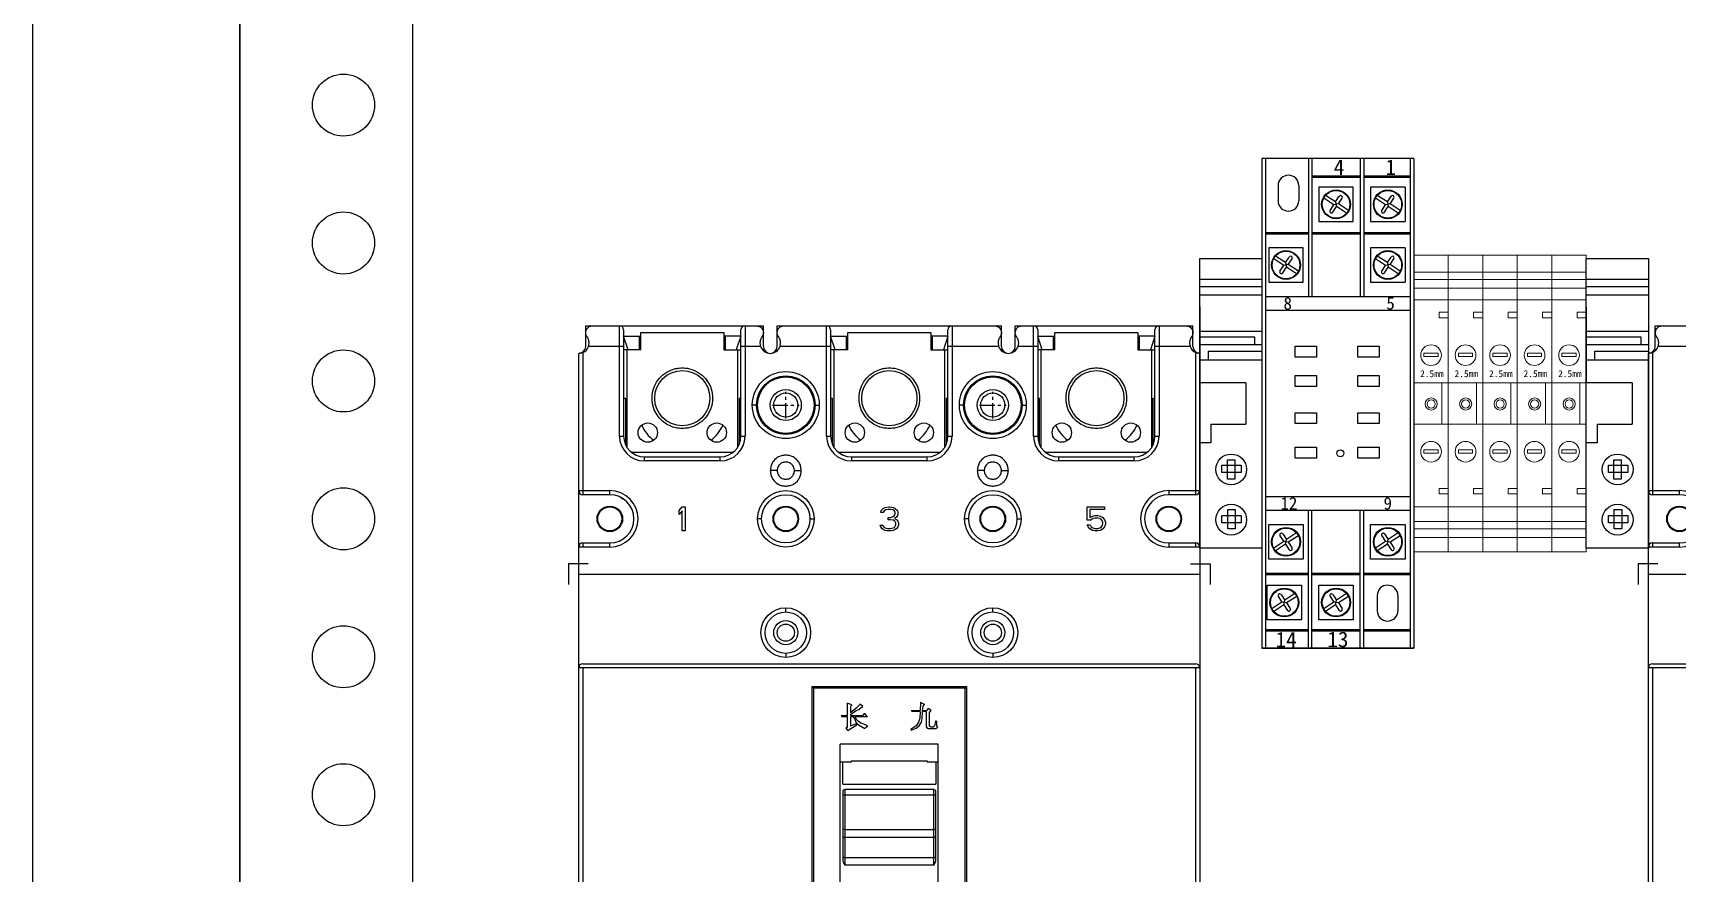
# Model space of a CAD drawing. Extents: x 1413997 to 1414797, y 398094 to 400294.
# Drawn here: x 1413996.5 to 1414234.8, y 399237.8 to 399359.7 of the extents above; entities that cross this region are included whole.
import ezdxf

# ---------------------------------------------------------------- set-up
doc = ezdxf.new("R2010")
doc.units = 0
doc.header["$MEASUREMENT"] = 0
doc.linetypes.add('CENTER', pattern=[2, 1.25, -0.25, 0.25, -0.25])
for name, color, linetype in [('LY-JS-BJ', 7, 'Continuous'), ('LY-JS-YQJ', 7, 'Continuous'), ('LY-SJ-YQJ', 7, 'Continuous'), ('布置图', 20, 'Continuous')]:
    doc.layers.add(name, color=color, linetype=linetype)
doc.layers.add('LY-二次控制图', color=7, linetype='Continuous', lineweight=18)

# ---------------------------------------------------------------- blocks, each defined once
blk = doc.blocks.new('HH52P')
at = {"layer": 'LY-JS-YQJ'}
for p, q in [((0, 71), (0, 0)), ((22, 71), (0, 71)), ((0, 71), (0, 68.5)), ((0.5, 71), (0.5, 0)), ((6.75, 71), (6.75, 51)), ((7.25, 71), (7.25, 51)), ((14.25, 71), (14.25, 51)), ((14.75, 71), (14.75, 51)), ((21.5, 71), (21.5, 0)), ((22, 71), (22, 0)), ((2.34, 67.09), (2.34, 64.88)), ((5.34, 67.09), (5.34, 64.88)), ((7.25, 68.5), (14.25, 68.5)), ((7.25, 68.3), (14.25, 68.3)), ((8.24, 66.87), (8.24, 61.87)), ((13.24, 66.87), (8.24, 66.87)), ((13.24, 61.87), (13.24, 66.87)), ((14.75, 68.5), (21.5, 68.5)), ((14.75, 68.3), (21.5, 68.3)), ((20.74, 66.87), (15.74, 66.87)), ((15.74, 66.87), (15.74, 61.87)), ((20.74, 66.87), (20.74, 61.87)), ((10.4, 64.3), (8.95, 65.27)), ((10.67, 64.71), (9.21, 65.67)), ((11.07, 64.44), (10.4, 64.3)), ((10.67, 64.71), (11.21, 65.53)), ((10.67, 64.71), (10.8, 64.04)), ((11.07, 64.44), (11.61, 65.26)), ((12.53, 63.48), (11.07, 64.44)), ((17.9, 64.3), (16.45, 65.27)), ((18.17, 64.71), (16.71, 65.67)), ((18.57, 64.44), (17.9, 64.3)), ((18.17, 64.71), (18.71, 65.53)), ((18.17, 64.71), (18.3, 64.04)), ((18.57, 64.44), (19.11, 65.26)), ((20.03, 63.48), (18.57, 64.44)), ((9.86, 63.48), (10.4, 64.3)), ((10.26, 63.22), (10.8, 64.04)), ((12.26, 63.08), (10.8, 64.04)), ((17.36, 63.48), (17.9, 64.3)), ((17.76, 63.22), (18.3, 64.04)), ((19.76, 63.08), (18.3, 64.04)), ((0.5, 60.3), (6.75, 60.3)), ((0.5, 60.1), (6.75, 60.1)), ((7.25, 60.3), (14.25, 60.3)), ((7.25, 60.1), (14.25, 60.1)), ((8.24, 61.87), (13.24, 61.87)), ((14.75, 60.3), (21.5, 60.3)), ((14.75, 60.1), (21.5, 60.1)), ((15.74, 61.87), (20.74, 61.87)), ((0.99, 58.07), (0.99, 53.07)), ((5.99, 58.07), (0.99, 58.07)), ((5.99, 53.07), (5.99, 58.07)), ((15.74, 58.07), (15.74, 53.07)), ((20.74, 58.07), (15.74, 58.07)), ((20.74, 58.07), (20.74, 53.07)), ((3.15, 55.51), (1.7, 56.47)), ((3.42, 55.91), (1.96, 56.87)), ((2.61, 54.68), (3.15, 55.51)), ((3.01, 54.42), (3.55, 55.24)), ((3.82, 55.64), (3.15, 55.51)), ((3.42, 55.91), (3.96, 56.73)), ((3.42, 55.91), (3.55, 55.24)), ((5.01, 54.28), (3.55, 55.24)), ((3.82, 55.64), (4.36, 56.46)), ((5.28, 54.68), (3.82, 55.64)), ((17.9, 55.51), (16.45, 56.47)), ((18.17, 55.91), (16.71, 56.87)), ((17.36, 54.68), (17.9, 55.51)), ((17.76, 54.42), (18.3, 55.24)), ((18.57, 55.64), (17.9, 55.51)), ((18.17, 55.91), (18.71, 56.73)), ((18.17, 55.91), (18.3, 55.24)), ((19.76, 54.28), (18.3, 55.24)), ((18.57, 55.64), (19.11, 56.46)), ((20.03, 54.68), (18.57, 55.64)), ((0.99, 53.07), (5.99, 53.07)), ((15.74, 53.07), (20.74, 53.07)), ((0.5, 51), (21.5, 51)), ((0.5, 49), (21.5, 49)), ((0.5, 22), (21.5, 22)), ((0.5, 20), (21.5, 20)), ((6.75, 0), (6.75, 20)), ((7.25, 0), (7.25, 20)), ((14.25, 0), (14.25, 20)), ((14.75, 0), (14.75, 20)), ((0.99, 17.93), (5.99, 17.93)), ((0.99, 12.93), (0.99, 17.93)), ((5.01, 16.72), (3.55, 15.76)), ((5.99, 17.93), (5.99, 12.93)), ((15.74, 17.93), (20.74, 17.93)), ((15.74, 12.93), (15.74, 17.93)), ((19.76, 16.72), (18.3, 15.76)), ((20.74, 17.93), (20.74, 12.93)), ((3.15, 15.49), (1.7, 14.53)), ((3.42, 15.09), (1.96, 14.13)), ((2.61, 16.32), (3.15, 15.49)), ((3.01, 16.58), (3.55, 15.76)), ((3.82, 15.36), (3.15, 15.49)), ((3.42, 15.09), (3.55, 15.76)), ((3.42, 15.09), (3.96, 14.27)), ((5.28, 16.32), (3.82, 15.36)), ((3.82, 15.36), (4.36, 14.54)), ((17.9, 15.49), (16.45, 14.53)), ((18.17, 15.09), (16.71, 14.13)), ((17.36, 16.32), (17.9, 15.49)), ((17.76, 16.58), (18.3, 15.76)), ((18.57, 15.36), (17.9, 15.49)), ((18.17, 15.09), (18.3, 15.76)), ((18.17, 15.09), (18.71, 14.27)), ((20.03, 16.32), (18.57, 15.36)), ((18.57, 15.36), (19.11, 14.54)), ((5.99, 12.93), (0.99, 12.93)), ((20.74, 12.93), (15.74, 12.93)), ((0.5, 10.9), (6.75, 10.9)), ((0.5, 10.7), (6.75, 10.7)), ((7.25, 10.9), (14.25, 10.9)), ((7.25, 10.7), (14.25, 10.7)), ((14.75, 10.9), (21.5, 10.9)), ((14.75, 10.7), (21.5, 10.7)), ((0.74, 9.13), (5.74, 9.13)), ((0.74, 4.13), (0.74, 9.13)), ((2.36, 7.52), (2.9, 6.7)), ((2.76, 7.78), (3.3, 6.96)), ((4.76, 7.92), (3.3, 6.96)), ((5.03, 7.52), (3.57, 6.56)), ((5.74, 9.13), (5.74, 4.13)), ((8.24, 4.13), (8.24, 9.13)), ((8.24, 9.13), (13.24, 9.13)), ((9.86, 7.52), (10.4, 6.7)), ((10.26, 7.78), (10.8, 6.96)), ((12.26, 7.92), (10.8, 6.96)), ((12.53, 7.52), (11.07, 6.56)), ((13.24, 9.13), (13.24, 4.13)), ((16.7, 7.65), (16.7, 5.44)), ((19.7, 7.65), (19.7, 5.44)), ((2.9, 6.7), (1.45, 5.73)), ((3.17, 6.29), (1.71, 5.33)), ((3.57, 6.56), (2.9, 6.7)), ((3.17, 6.29), (3.3, 6.96)), ((3.17, 6.29), (3.71, 5.47)), ((3.57, 6.56), (4.11, 5.74)), ((10.4, 6.7), (8.95, 5.73)), ((10.67, 6.29), (9.21, 5.33)), ((11.07, 6.56), (10.4, 6.7)), ((10.67, 6.29), (10.8, 6.96)), ((10.67, 6.29), (11.21, 5.47)), ((11.07, 6.56), (11.61, 5.74)), ((0.5, 2.7), (6.75, 2.7)), ((0.5, 2.5), (6.75, 2.5)), ((5.74, 4.13), (0.74, 4.13)), ((7.25, 2.7), (14.25, 2.7)), ((7.25, 2.5), (14.25, 2.5)), ((13.24, 4.13), (8.24, 4.13)), ((14.75, 2.7), (21.5, 2.7)), ((14.75, 2.5), (21.5, 2.5)), ((0, 0), (22, 0)), ((22, 0), (0, 0))]:
    blk.add_line(p, q, dxfattribs=at)
for points in [[(4.81, 43.81), (7.91, 43.81), (7.91, 42.22), (4.81, 42.22)], [(13.87, 43.81), (16.97, 43.81), (16.97, 42.22), (13.87, 42.22)], [(4.81, 39.53), (7.91, 39.53), (7.91, 37.95), (4.81, 37.95)], [(13.87, 39.53), (16.97, 39.53), (16.97, 37.95), (13.87, 37.95)], [(4.81, 34.15), (7.91, 34.15), (7.91, 32.57), (4.81, 32.57)], [(13.87, 34.15), (16.97, 34.15), (16.97, 32.57), (13.87, 32.57)], [(4.81, 29.16), (7.91, 29.16), (7.91, 27.58), (4.81, 27.58)], [(13.87, 29.16), (16.97, 29.16), (16.97, 27.58), (13.87, 27.58)]]:
    blk.add_lwpolyline(points, close=True, dxfattribs=at)
for centre, radius in [((10.74, 64.37), 2.09), ((10.74, 64.37), 2), ((18.24, 64.37), 2.09), ((18.24, 64.37), 2), ((3.49, 55.57), 2.09), ((3.49, 55.57), 2), ((18.24, 55.57), 2.09), ((18.24, 55.57), 2), ((11.36, 28.27), 0.5), ((3.49, 15.43), 2.09), ((3.49, 15.43), 2), ((18.24, 15.43), 2.09), ((18.24, 15.43), 2), ((3.24, 6.63), 2.09), ((3.24, 6.63), 2), ((10.74, 6.63), 2.09), ((10.74, 6.63), 2)]:
    blk.add_circle(centre, radius, dxfattribs=at)
for centre, radius, start, end in [((3.84, 67.09), 1.5, 0, 180), ((3.84, 64.88), 1.5, 180, 0), ((11.41, 65.39), 0.24, 326.5949, 146.5949), ((18.91, 65.39), 0.24, 326.5949, 146.5949), ((10.06, 63.35), 0.24, 146.5949, 326.5949), ((17.56, 63.35), 0.24, 146.5949, 326.5949), ((4.16, 56.6), 0.24, 326.5949, 146.5949), ((18.91, 56.6), 0.24, 326.5949, 146.5949), ((2.81, 54.55), 0.24, 146.5949, 326.5949), ((17.56, 54.55), 0.24, 146.5949, 326.5949), ((2.81, 16.45), 0.24, 33.4051, 213.4051), ((17.56, 16.45), 0.24, 33.4051, 213.4051), ((4.16, 14.4), 0.24, 213.4051, 33.4051), ((18.91, 14.4), 0.24, 213.4051, 33.4051), ((2.56, 7.65), 0.24, 33.4051, 213.4051), ((10.06, 7.65), 0.24, 33.4051, 213.4051), ((18.2, 7.65), 1.5, 0, 180), ((3.91, 5.61), 0.24, 213.4051, 33.4051), ((11.41, 5.61), 0.24, 213.4051, 33.4051), ((18.2, 5.44), 1.5, 180, 0)]:
    blk.add_arc(centre, radius, start, end, dxfattribs=at)
for s, insert, char_height, width, attachment_point in [('{\\fSimSun|b0|i0|c134|p2;4}', (10.4, 70.88), 2.25, 1.0919, 1), ('{\\fSimSun|b0|i0|c134|p2;1}', (17.9, 70.88), 2.25, 1.0919, 1), ('{\\fSimSun|b0|i0|c134|p2;8}', (3.12, 50.91), 1.8, 0.8735, 1), ('{\\fSimSun|b0|i0|c134|p2;5}', (18.02, 50.91), 1.8, 0.8735, 1), ('{\\fSimSun|b0|i0|c134|p2;12}', (2.68, 21.91), 1.8, 0.8735, 1), ('{\\fSimSun|b0|i0|c134|p2;9}', (17.62, 21.91), 1.8, 0.8735, 1), ('{\\fSimSun|b0|i0|c134|p2;14}', (1.97, 0.12), 2.25, 1.0919, 7), ('{\\fSimSun|b0|i0|c134|p2;13}', (9.47, 0.12), 2.25, 1.0919, 7)]:
    blk.add_mtext(s, dxfattribs=dict(at, insert=insert, char_height=char_height, width=width, attachment_point=attachment_point))
blk = doc.blocks.new('端子堵头')
at = {"layer": 'LY-JS-YQJ'}
for p, q in [((0, 39.03), (9, 39.03)), ((0, 37.96), (9, 37.96)), ((0, 36.73), (9, 36.73)), ((0, 35), (0, 24)), ((9, 35), (9, 24)), ((9, 34.58), (9, 33.47)), ((0, 31.48), (9, 31.48)), ((7.97, 30.59), (0, 30.59)), ((0, 29.53), (9, 29.53)), ((7.97, 29.53), (7.97, 30.59)), ((0, 27.32), (9, 27.32)), ((1.25, 27.32), (1.25, 28.56)), ((1.25, 28.56), (9, 28.56)), ((6.66, 24), (0, 24)), ((6.66, 24), (6.66, 18)), ((1.59, 18), (1.59, 15.27)), ((1.59, 18), (6.66, 18)), ((1.59, 15.27), (0, 15.27))]:
    blk.add_line(p, q, dxfattribs=at)
for points in [[(0, 42), (9, 42), (9, 0), (0, 0)], [(3.2, 12.05), (6.01, 12.05), (6.01, 10.99), (3.2, 10.99)], [(5.06, 12.84), (5.06, 10.03), (3.99, 10.03), (3.99, 12.84)], [(5.13, 5.6), (5.13, 2.79), (4.06, 2.79), (4.06, 5.6)], [(3.2, 4.76), (6.01, 4.76), (6.01, 3.69), (3.2, 3.69)]]:
    blk.add_lwpolyline(points, close=True, dxfattribs=at)
for centre in [(4.54, 11.43), (4.54, 4.14)]:
    blk.add_circle(centre, 2.23, dxfattribs=at)
blk = doc.blocks.new('A$C567806E4')
for p, q in [((0, 40.53), (5, 40.53)), ((5, 40.53), (10, 40.53)), ((10, 40.53), (15, 40.53)), ((15, 40.53), (20, 40.53)), ((20, 40.53), (25, 40.53)), ((0, 39.46), (5, 39.46)), ((0, 38.23), (5, 38.23)), ((5, 39.46), (10, 39.46)), ((5, 38.23), (10, 38.23)), ((10, 39.46), (15, 39.46)), ((10, 38.23), (15, 38.23)), ((15, 39.46), (20, 39.46)), ((15, 38.23), (20, 38.23)), ((20, 39.46), (25, 39.46)), ((20, 38.23), (25, 38.23)), ((5, 34.71), (3.66, 34.71)), ((3.66, 34.71), (3.66, 33.93)), ((3.66, 33.93), (5, 33.93)), ((5, 33.93), (5, 32.82)), ((10, 34.71), (8.66, 34.71)), ((8.66, 34.71), (8.66, 33.93)), ((8.66, 33.93), (10, 33.93)), ((10, 33.93), (10, 32.82)), ((15, 34.71), (13.66, 34.71)), ((13.66, 34.71), (13.66, 33.93)), ((13.66, 33.93), (15, 33.93)), ((15, 33.93), (15, 32.82)), ((20, 34.71), (18.66, 34.71)), ((18.66, 34.71), (18.66, 33.93)), ((18.66, 33.93), (20, 33.93)), ((20, 33.93), (20, 32.82)), ((25, 34.71), (23.66, 34.71)), ((23.66, 34.71), (23.66, 33.93)), ((23.66, 33.93), (25, 33.93)), ((25, 33.93), (25, 32.82)), ((0, 24.5), (5, 24.5)), ((4.07, 24.5), (4.07, 18.5)), ((5, 24.5), (10, 24.5)), ((9.07, 24.5), (9.07, 18.5)), ((10, 24.5), (15, 24.5)), ((14.07, 24.5), (14.07, 18.5)), ((15, 24.5), (20, 24.5)), ((19.07, 24.5), (19.07, 18.5)), ((20, 24.5), (25, 24.5)), ((24.07, 24.5), (24.07, 18.5)), ((0, 18.5), (5, 18.5)), ((5, 18.5), (10, 18.5)), ((10, 18.5), (15, 18.5)), ((15, 18.5), (20, 18.5)), ((20, 18.5), (25, 18.5)), ((5, 9.17), (3.66, 9.17)), ((3.66, 9.17), (3.66, 8.39)), ((3.66, 8.39), (5, 8.39)), ((10, 9.17), (8.66, 9.17)), ((8.66, 9.17), (8.66, 8.39)), ((8.66, 8.39), (10, 8.39)), ((15, 9.17), (13.66, 9.17)), ((13.66, 9.17), (13.66, 8.39)), ((13.66, 8.39), (15, 8.39)), ((20, 9.17), (18.66, 9.17)), ((18.66, 9.17), (18.66, 8.39)), ((18.66, 8.39), (20, 8.39)), ((25, 9.17), (23.66, 9.17)), ((23.66, 9.17), (23.66, 8.39)), ((23.66, 8.39), (25, 8.39)), ((0, 4.38), (5, 4.38)), ((0, 3.31), (5, 3.31)), ((5, 4.38), (10, 4.38)), ((5, 3.31), (10, 3.31)), ((10, 4.38), (15, 4.38)), ((10, 3.31), (15, 3.31)), ((15, 4.38), (20, 4.38)), ((15, 3.31), (20, 3.31)), ((20, 4.38), (25, 4.38)), ((20, 3.31), (25, 3.31)), ((0, 2.08), (5, 2.08)), ((5, 2.08), (10, 2.08)), ((10, 2.08), (15, 2.08)), ((15, 2.08), (20, 2.08)), ((20, 2.08), (25, 2.08))]:
    blk.add_line(p, q)
for points in [[(0, 43), (5, 43), (5, 0), (0, 0)], [(5, 43), (10, 43), (10, 0), (5, 0)], [(10, 43), (15, 43), (15, 0), (10, 0)], [(15, 43), (20, 43), (20, 0), (15, 0)], [(20, 43), (25, 43), (25, 0), (20, 0)], [(0, 36.5), (5, 36.5), (5, 6.5), (0, 6.5)], [(5, 36.5), (10, 36.5), (10, 6.5), (5, 6.5)], [(10, 36.5), (15, 36.5), (15, 6.5), (10, 6.5)], [(15, 36.5), (20, 36.5), (20, 6.5), (15, 6.5)], [(20, 36.5), (25, 36.5), (25, 6.5), (20, 6.5)], [(1.47, 28.8), (3.53, 28.8), (3.53, 28.29), (1.47, 28.29)], [(6.47, 28.8), (8.53, 28.8), (8.53, 28.29), (6.47, 28.29)], [(11.47, 28.8), (13.53, 28.8), (13.53, 28.29), (11.47, 28.29)], [(16.47, 28.8), (18.53, 28.8), (18.53, 28.29), (16.47, 28.29)], [(21.47, 28.8), (23.53, 28.8), (23.53, 28.29), (21.47, 28.29)], [(1.47, 14.79), (3.53, 14.79), (3.53, 14.27), (1.47, 14.27)], [(6.47, 14.79), (8.53, 14.79), (8.53, 14.27), (6.47, 14.27)], [(11.47, 14.79), (13.53, 14.79), (13.53, 14.27), (11.47, 14.27)], [(16.47, 14.79), (18.53, 14.79), (18.53, 14.27), (16.47, 14.27)], [(21.47, 14.79), (23.53, 14.79), (23.53, 14.27), (21.47, 14.27)]]:
    blk.add_lwpolyline(points, close=True)
for centre, radius in [((2.5, 28.5), 1.5), ((7.5, 28.5), 1.5), ((12.5, 28.5), 1.5), ((17.5, 28.5), 1.5), ((22.5, 28.5), 1.5), ((2.52, 21.42), 0.879), ((2.52, 21.42), 0.879), ((2.52, 21.42), 0.59), ((7.52, 21.42), 0.879), ((7.52, 21.42), 0.879), ((7.52, 21.42), 0.59), ((12.52, 21.42), 0.879), ((12.52, 21.42), 0.879), ((12.52, 21.42), 0.59), ((17.52, 21.42), 0.879), ((17.52, 21.42), 0.879), ((17.52, 21.42), 0.59), ((22.52, 21.42), 0.879), ((22.52, 21.42), 0.879), ((22.52, 21.42), 0.59), ((2.5, 14.5), 1.5), ((7.5, 14.5), 1.5), ((12.5, 14.5), 1.5), ((17.5, 14.5), 1.5), ((22.5, 14.5), 1.5)]:
    blk.add_circle(centre, radius)
at = {"char_height": 1, "width": 2.5692, "attachment_point": 1}
for insert in [(0.91, 26.31), (5.91, 26.31), (10.91, 26.31), (15.91, 26.31), (20.91, 26.31)]:
    blk.add_mtext('2.5mm', dxfattribs=dict(at, insert=insert))
blk = doc.blocks.new('A$C4B0B1584')
at = {"layer": 'LY-二次控制图', "color": 0, "lineweight": -3}
for name, p in [('HH52P', (9, -35.5)), ('A$C567806E4', (31, -21.5))]:
    blk.add_blockref(name, p, dxfattribs=at)
at = {"layer": 'LY-二次控制图', "lineweight": -3}
for p in [(0, -21), (56, -21)]:
    blk.add_blockref('端子堵头', p, dxfattribs=at)
blk = doc.blocks.new('A$Ca3bbfdd2')
at = {"color": 0, "linetype": 'ByBlock', "lineweight": -2}
for p, q in [((2.5, 34.5), (28.25, 34.5)), ((2.5, 31.5), (2.5, 34.5)), ((7.4, 18.5), (7.4, 34.5)), ((7.5, 34.5), (7.5, 34.49)), ((7.5, 34.49), (7.5, 34.5)), ((8, 33.9), (8, 18.5)), ((10.5, 33.5), (22.5, 33.5)), ((10.5, 31), (10.5, 33.5)), ((22.5, 33.5), (22.5, 31)), ((25, 18.5), (25, 33.9)), ((25.5, 34.5), (25.5, 34.49)), ((25.5, 34.49), (25.5, 34.5)), ((25.6, 34.5), (25.6, 18.5)), ((28.25, 31.5), (28.25, 34.5)), ((30.25, 34.5), (62.75, 34.5)), ((30.25, 31.5), (30.25, 34.5)), ((37.4, 18.5), (37.4, 34.5)), ((37.5, 34.49), (37.5, 34.5)), ((37.5, 34.49), (37.5, 34.5)), ((38, 33.9), (38, 18.5)), ((40.5, 33.5), (52.5, 33.5)), ((40.5, 31), (40.5, 33.5)), ((52.5, 33.5), (52.5, 31)), ((55, 18.5), (55, 33.9)), ((55.5, 34.5), (55.5, 34.49)), ((55.5, 34.49), (55.5, 34.5)), ((55.6, 34.5), (55.6, 18.5)), ((62.75, 31.5), (62.75, 34.5)), ((64.75, 34.5), (90.5, 34.5)), ((64.75, 31.5), (64.75, 34.5)), ((67.4, 18.5), (67.4, 34.5)), ((67.5, 34.49), (67.5, 34.5)), ((67.5, 34.49), (67.5, 34.5)), ((68, 33.9), (68, 18.5)), ((70.5, 33.5), (82.5, 33.5)), ((70.5, 31), (70.5, 33.5)), ((82.5, 33.5), (82.5, 31)), ((85, 18.5), (85, 33.9)), ((85.5, 34.5), (85.5, 34.49)), ((85.5, 34.49), (85.5, 34.5)), ((85.6, 34.5), (85.6, 18.5)), ((90.5, 31.5), (90.5, 34.5)), ((2.91, 31.5), (3, 32)), ((8, 31.5), (2.91, 31.5)), ((8.67, 31), (8, 33)), ((8, 33), (10.5, 33)), ((10.5, 31), (8, 31)), ((8.5, 16.84), (8.5, 31)), ((10.25, 33), (10.25, 31)), ((25, 33), (22.5, 33)), ((22.5, 31), (25, 31)), ((22.75, 31), (22.75, 33)), ((25, 33), (24.33, 31)), ((24.5, 31), (24.5, 16.84)), ((27.84, 31.5), (25, 31.5)), ((27.75, 32), (27.84, 31.5)), ((30.66, 31.5), (30.75, 32)), ((38, 31.5), (30.66, 31.5)), ((38.67, 31), (38, 33)), ((38, 33), (40.5, 33)), ((40.5, 31), (38, 31)), ((38.5, 16.84), (38.5, 31)), ((40.25, 33), (40.25, 31)), ((55, 33), (52.5, 33)), ((52.5, 31), (55, 31)), ((52.75, 31), (52.75, 33)), ((55, 33), (54.33, 31)), ((54.5, 31), (54.5, 16.84)), ((62.34, 31.5), (55, 31.5)), ((62.25, 32), (62.34, 31.5)), ((65.16, 31.5), (65.25, 32)), ((68, 31.5), (65.16, 31.5)), ((68, 33), (70.5, 33)), ((68.67, 31), (68, 33)), ((70.5, 31), (68, 31)), ((68.5, 16.84), (68.5, 31)), ((70.25, 33), (70.25, 31)), ((85, 33), (82.5, 33)), ((82.5, 31), (85, 31)), ((82.75, 31), (82.75, 33)), ((85, 33), (84.33, 31)), ((84.5, 31), (84.5, 16.84)), ((90.09, 31.5), (85, 31.5)), ((90, 32), (90.09, 31.5)), ((1.5, -116.5), (1.5, 30.5)), ((2.1, 30.62), (2.1, 10)), ((90.9, 10), (90.9, 30.62)), ((91.5, 30.5), (91.5, -116.5)), ((8, 24), (8.25, 24)), ((8.25, 24), (8.25, 17.3)), ((24.75, 24), (25, 24)), ((24.75, 24), (24.75, 17.3)), ((38, 24), (38.25, 24)), ((38.25, 17.3), (38.25, 24)), ((54.75, 24), (55, 24)), ((54.75, 24), (54.75, 17.3)), ((68, 24), (68.25, 24)), ((68.25, 17.3), (68.25, 24)), ((84.75, 24), (85, 24)), ((84.75, 17.3), (84.75, 24)), ((27.25, 23), (26.65, 23)), ((35.75, 23), (36.35, 23)), ((57.25, 23), (56.65, 23)), ((65.75, 23), (66.35, 23)), ((7.4, 18.5), (8, 18.5)), ((25, 18.5), (25.6, 18.5)), ((37.4, 18.5), (38, 18.5)), ((55, 18.5), (55.6, 18.5)), ((67.4, 18.5), (68, 18.5)), ((85, 18.5), (85.6, 18.5)), ((9.08, 16.19), (23.92, 16.19)), ((11, 15.5), (22, 15.5)), ((11, 15.5), (11, 14.9)), ((22, 14.9), (11, 14.9)), ((22, 14.9), (22, 15.5)), ((39.08, 16.19), (53.92, 16.19)), ((41, 15.5), (52, 15.5)), ((41, 15.5), (41, 14.9)), ((52, 14.9), (41, 14.9)), ((52, 14.9), (52, 15.5)), ((69.08, 16.19), (83.92, 16.19)), ((71, 15.5), (82, 15.5)), ((71, 15.5), (71, 14.9)), ((82, 14.9), (71, 14.9)), ((82, 14.9), (82, 15.5)), ((30.25, 13.5), (29.25, 13.5)), ((32.75, 13.5), (33.75, 13.5)), ((60.25, 13.5), (59.25, 13.5)), ((62.75, 13.5), (63.75, 13.5)), ((1.5, 10.6), (6, 10.6)), ((6, 10), (2.1, 10)), ((6, 10), (6, 10.6)), ((87, 10.6), (87, 10)), ((87, 10.6), (91.5, 10.6)), ((90.9, 10), (87, 10)), ((16.06, 7.72), (16.5, 8.25)), ((16.06, 7.13), (16.06, 7.72)), ((16.5, 7.65), (16.06, 7.13)), ((16.5, 8.25), (16.94, 8.25)), ((16.5, 4.75), (16.5, 7.65)), ((16.94, 8.25), (16.94, 4.75)), ((45.26, 7.43), (45.33, 7.72)), ((45.62, 7.43), (45.26, 7.43)), ((45.33, 7.72), (45.62, 8.02)), ((45.62, 8.02), (45.92, 8.17)), ((45.77, 7.65), (45.62, 7.43)), ((45.99, 7.8), (45.77, 7.65)), ((45.92, 8.17), (46.43, 8.25)), ((46.35, 7.87), (45.99, 7.8)), ((46.65, 7.87), (46.35, 7.87)), ((46.43, 8.25), (46.57, 8.25)), ((46.57, 8.25), (47.08, 8.17)), ((47.01, 7.8), (46.65, 7.87)), ((47.23, 7.65), (47.01, 7.8)), ((47.08, 8.17), (47.37, 8.02)), ((47.37, 7.43), (47.23, 7.65)), ((47.23, 6.98), (47.37, 7.28)), ((47.37, 8.02), (47.67, 7.72)), ((47.37, 7.28), (47.37, 7.43)), ((47.67, 7.72), (47.74, 7.43)), ((47.74, 7.28), (47.67, 6.98)), ((47.74, 7.43), (47.74, 7.28)), ((75.19, 8.25), (77.67, 8.25)), ((75.19, 6.31), (75.19, 8.25)), ((75.55, 7.87), (75.55, 6.68)), ((77.67, 7.87), (75.55, 7.87)), ((77.67, 8.25), (77.67, 7.87)), ((28, 6.5), (27.4, 6.5)), ((35, 6.5), (35.6, 6.5)), ((45.19, 5.57), (45.55, 5.57)), ((45.26, 5.34), (45.19, 5.57)), ((45.41, 5.12), (45.26, 5.34)), ((45.62, 4.97), (45.41, 5.12)), ((45.55, 5.57), (45.62, 5.42)), ((45.62, 5.42), (45.77, 5.27)), ((45.92, 4.82), (45.62, 4.97)), ((45.77, 5.27), (45.92, 5.19)), ((45.92, 5.19), (46.28, 5.12)), ((46.21, 4.75), (45.92, 4.82)), ((46.28, 5.12), (46.72, 5.12)), ((46.35, 6.68), (46.65, 6.68)), ((46.35, 6.38), (46.35, 6.68)), ((46.65, 6.38), (46.35, 6.38)), ((46.65, 6.68), (47.08, 6.83)), ((47.08, 6.31), (46.65, 6.38)), ((46.72, 5.12), (47.08, 5.19)), ((47.08, 4.82), (46.79, 4.75)), ((47.08, 6.83), (47.23, 6.98)), ((47.3, 6.16), (47.08, 6.31)), ((47.08, 5.19), (47.23, 5.27)), ((47.37, 4.97), (47.08, 4.82)), ((47.52, 6.76), (47.23, 6.53)), ((47.23, 6.53), (47.59, 6.38)), ((47.23, 5.27), (47.37, 5.42)), ((47.45, 5.86), (47.3, 6.16)), ((47.37, 5.42), (47.45, 5.57)), ((47.59, 5.12), (47.37, 4.97)), ((47.45, 5.57), (47.45, 5.86)), ((47.67, 6.98), (47.52, 6.76)), ((47.59, 6.38), (47.74, 6.16)), ((47.74, 5.34), (47.59, 5.12)), ((47.74, 6.16), (47.81, 5.86)), ((47.81, 5.57), (47.74, 5.34)), ((47.81, 5.86), (47.81, 5.57)), ((58, 6.5), (57.4, 6.5)), ((65, 6.5), (65.6, 6.5)), ((75.7, 6.31), (75.19, 6.31)), ((75.19, 5.64), (75.62, 5.64)), ((75.33, 5.34), (75.19, 5.64)), ((75.55, 5.04), (75.33, 5.34)), ((75.55, 6.68), (75.92, 6.91)), ((75.92, 4.82), (75.55, 5.04)), ((75.62, 5.64), (75.77, 5.34)), ((75.99, 6.53), (75.7, 6.31)), ((75.77, 5.34), (75.99, 5.19)), ((75.92, 6.91), (76.28, 6.98)), ((76.28, 4.75), (75.92, 4.82)), ((76.28, 6.61), (75.99, 6.53)), ((75.99, 5.19), (76.28, 5.12)), ((76.28, 6.98), (76.72, 6.98)), ((76.72, 6.61), (76.28, 6.61)), ((76.28, 5.12), (76.72, 5.12)), ((76.72, 6.98), (77.08, 6.91)), ((77.01, 6.53), (76.72, 6.61)), ((76.72, 5.12), (77.01, 5.19)), ((77.08, 4.82), (76.72, 4.75)), ((77.23, 6.38), (77.01, 6.53)), ((77.01, 5.19), (77.23, 5.34)), ((77.08, 6.91), (77.45, 6.68)), ((77.45, 5.04), (77.08, 4.82)), ((77.37, 6.16), (77.23, 6.38)), ((77.23, 5.34), (77.37, 5.57)), ((77.45, 5.94), (77.37, 6.16)), ((77.37, 5.57), (77.45, 5.79)), ((77.45, 6.68), (77.67, 6.38)), ((77.45, 5.79), (77.45, 5.94)), ((77.67, 5.34), (77.45, 5.04)), ((77.67, 6.38), (77.81, 6.01)), ((77.81, 5.71), (77.67, 5.34)), ((77.81, 6.01), (77.81, 5.71)), ((6, 2.4), (1.5, 2.4)), ((2.1, 3), (6, 3)), ((2.1, 3), (2.1, 2.4)), ((6, 2.4), (6, 3)), ((16.94, 4.75), (16.5, 4.75)), ((46.79, 4.75), (46.21, 4.75)), ((76.72, 4.75), (76.28, 4.75)), ((87, 3), (90.9, 3)), ((87, 3), (87, 2.4)), ((91.5, 2.4), (87, 2.4)), ((90.9, 2.4), (90.9, 3)), ((1.5, -1.5), (91.5, -1.5)), ((31.5, -7), (31.5, -6.4)), ((61.5, -7), (61.5, -6.4)), ((31.5, -13), (31.5, -13.6)), ((61.5, -13), (61.5, -13.6)), ((91.5, -15.1), (1.5, -15.1)), ((2.1, -14.5), (90.9, -14.5)), ((2.1, -15.1), (2.1, -68.9)), ((90.9, -68.9), (90.9, -15.1)), ((35.3, -66.7), (35.3, -17.8)), ((35.3, -17.8), (57.7, -17.8)), ((35.3, -18), (57.7, -18)), ((35.5, -18), (35.5, -66.7)), ((57.5, -66.7), (57.5, -18)), ((57.7, -17.8), (57.7, -66.7)), ((41, -20.49), (40.43, -20.21)), ((40.43, -21.99), (40.43, -20.21)), ((40.86, -20.71), (41, -20.56)), ((40.86, -20.71), (40.86, -21.64)), ((41.64, -20.99), (40.86, -21.64)), ((40.86, -21.85), (41.71, -21.28)), ((41, -20.49), (41, -20.56)), ((42.29, -20.35), (41.64, -20.99)), ((41.71, -21.28), (42.07, -21.14)), ((42.07, -21.14), (42.43, -20.85)), ((42.64, -20.71), (42.29, -20.35)), ((42.43, -20.85), (42.64, -20.71)), ((49.68, -21.28), (49.82, -21.42)), ((49.68, -21.28), (50.97, -21.28)), ((50.97, -21.42), (49.82, -21.42)), ((50.97, -21.42), (50.9, -22.42)), ((51.04, -20.14), (50.97, -21.28)), ((51.54, -20.35), (51.04, -20.14)), ((51.25, -22.42), (51.32, -21.42)), ((51.32, -21.28), (51.4, -20.64)), ((51.32, -21.28), (51.9, -21.28)), ((51.9, -21.42), (51.32, -21.42)), ((51.4, -20.64), (51.54, -20.49)), ((51.54, -20.35), (51.54, -20.49)), ((52.11, -20.99), (51.9, -21.28)), ((51.9, -23.71), (51.9, -21.42)), ((52.11, -20.99), (52.18, -20.99)), ((52.54, -21.28), (52.18, -20.99)), ((52.32, -21.56), (52.54, -21.35)), ((52.54, -21.28), (52.54, -21.35)), ((39.5, -21.99), (39.64, -22.21)), ((39.5, -21.99), (40.43, -21.99)), ((40.43, -22.21), (39.64, -22.21)), ((40.43, -23.71), (40.21, -23.85)), ((40.43, -23.71), (40.43, -22.21)), ((40.79, -23.99), (41.79, -23.35)), ((40.86, -21.85), (40.86, -21.99)), ((40.86, -21.99), (42.64, -21.99)), ((41.36, -22.21), (40.86, -22.21)), ((40.86, -22.21), (40.86, -23.56)), ((41.71, -23.21), (40.86, -23.56)), ((41.36, -22.35), (41.36, -22.21)), ((41.36, -22.35), (41.57, -22.71)), ((43.29, -22.21), (41.57, -22.21)), ((41.71, -22.56), (41.57, -22.21)), ((41.57, -22.71), (41.71, -23.06)), ((42, -22.85), (41.71, -22.56)), ((41.71, -23.06), (41.79, -23.14)), ((41.71, -23.21), (41.79, -23.21)), ((41.79, -23.14), (42.14, -23.42)), ((41.79, -23.21), (41.79, -23.35)), ((42.36, -23.14), (42, -22.85)), ((42.14, -23.42), (42.93, -23.92)), ((42.79, -23.28), (42.36, -23.14)), ((42.86, -21.71), (42.64, -21.99)), ((43.36, -23.49), (42.79, -23.28)), ((42.86, -21.71), (42.93, -21.71)), ((43.29, -22.14), (42.93, -21.71)), ((42.93, -23.92), (43, -23.78)), ((43, -23.78), (43.14, -23.71)), ((43.14, -23.71), (43.36, -23.56)), ((43.29, -22.14), (43.29, -22.21)), ((43.36, -23.49), (43.36, -23.56)), ((50.4, -23.49), (49.61, -24.06)), ((50.75, -22.99), (50.4, -23.49)), ((50.4, -23.85), (50.82, -23.49)), ((50.9, -22.42), (50.75, -22.99)), ((50.82, -23.49), (51.18, -22.99)), ((51.18, -22.99), (51.25, -22.42)), ((51.9, -23.71), (51.97, -23.85)), ((52.32, -23.56), (52.32, -21.56)), ((52.32, -23.56), (52.4, -23.56)), ((52.47, -23.64), (52.4, -23.56)), ((52.47, -23.64), (52.9, -23.64)), ((53.04, -23.49), (52.9, -23.64)), ((53.18, -22.85), (53.04, -23.49)), ((53.32, -22.85), (53.18, -22.85)), ((53.25, -23.92), (53.47, -23.71)), ((53.32, -22.85), (53.32, -23.49)), ((53.47, -23.64), (53.32, -23.49)), ((53.47, -23.64), (53.47, -23.71)), ((53.6, -26.15), (39.4, -26.15)), ((39.4, -59.6), (39.4, -26.15)), ((40.21, -23.85), (40.5, -24.21)), ((40.5, -24.21), (40.79, -23.99)), ((49.61, -24.06), (49.68, -24.14)), ((49.68, -24.14), (50.4, -23.85)), ((51.97, -23.85), (52.11, -23.92)), ((52.11, -23.92), (53.25, -23.92)), ((53.6, -59.6), (53.6, -26.15)), ((39.4, -28.71), (41, -28.71)), ((39.75, -31.96), (39.75, -28.71)), ((41, -28.6), (52, -28.6)), ((41, -28.71), (41, -28.6)), ((52, -28.6), (52, -28.71)), ((52, -28.71), (53.6, -28.71)), ((53.25, -28.71), (53.25, -31.96)), ((39.75, -31.96), (53.25, -31.96)), ((39.75, -33.05), (39.75, -42.92)), ((40.05, -32.75), (40.05, -43.73)), ((52.95, -32.75), (40.05, -32.75)), ((52.95, -43.73), (52.95, -32.75)), ((53.25, -42.92), (53.25, -33.05)), ((52.95, -33.57), (40.05, -33.57)), ((40.05, -38.54), (52.95, -38.54)), ((52.95, -39.7), (40.05, -39.7)), ((40.05, -42.62), (52.95, -42.62)), ((52.95, -43.73), (40.05, -43.73))]:
    blk.add_line(p, q, dxfattribs=at)
at = {"color": 1, "linetype": 'CENTER', "ltscale": 1.778}
for p, q in [((31.5, 21.07), (31.5, 24.92)), ((61.5, 21.07), (61.5, 24.92)), ((29.57, 23), (33.42, 23)), ((59.57, 23), (63.42, 23))]:
    blk.add_line(p, q, dxfattribs=at)
at = {"color": 0, "linetype": 'ByBlock', "lineweight": -2}
for points in [[(2.5, 33.5, -0.00489), (2.52, 33.62, -0.015374), (2.53, 33.73, -0.019176), (2.56, 33.82, -0.091265), (2.68, 34.08, -0.081814), (2.94, 34.33, -0.080902), (3.18, 34.44, -0.014638), (3.24, 34.46, -0.01426), (3.33, 34.47, -0.008505), (3.41, 34.49, -0.004713), (3.5, 34.5)], [(2.7, 32.9, -0.004689), (2.64, 32.99, -0.011725), (2.6, 33.06, -0.013646), (2.58, 33.12, -0.018661), (2.55, 33.18, -0.034593), (2.53, 33.27, -0.019907), (2.51, 33.35, -0.012159), (2.51, 33.42, -0.004076), (2.5, 33.5)], [(27.25, 34.5, -0.007072), (27.38, 34.48, -0.011386), (27.46, 34.46, -0.040009), (27.63, 34.42, -0.079545), (27.86, 34.29, -0.07096), (28.08, 34.06, -0.092677), (28.2, 33.79, -0.017606), (28.22, 33.71, -0.01084), (28.23, 33.62, -0.004893), (28.25, 33.5)], [(28.25, 33.5, -0.004077), (28.24, 33.42, -0.012159), (28.24, 33.35, -0.019908), (28.22, 33.27, -0.049002), (28.18, 33.14, -0.015844), (28.16, 33.08, -0.013586), (28.12, 33.01, -0.00409), (28.1, 32.97, -0.00321), (28.05, 32.9)], [(30.25, 33.5, -0.00489), (30.27, 33.62, -0.015374), (30.28, 33.73, -0.019176), (30.31, 33.82, -0.091264), (30.43, 34.08, -0.081815), (30.69, 34.33, -0.080902), (30.93, 34.44, -0.014638), (30.99, 34.46, -0.01426), (31.08, 34.47, -0.008505), (31.16, 34.49, -0.004713), (31.25, 34.5)], [(30.45, 32.9, -0.004689), (30.39, 32.99, -0.011725), (30.35, 33.06, -0.013646), (30.33, 33.12, -0.018662), (30.3, 33.18, -0.034595), (30.28, 33.27, -0.019908), (30.26, 33.35, -0.012159), (30.26, 33.42, -0.004077), (30.25, 33.5)], [(61.75, 34.5, -0.007073), (61.88, 34.48, -0.011386), (61.96, 34.46, -0.040009), (62.13, 34.42, -0.079545), (62.36, 34.29, -0.070959), (62.58, 34.06, -0.092677), (62.7, 33.79, -0.017606), (62.72, 33.71, -0.01084), (62.73, 33.62, -0.004893), (62.75, 33.5)], [(62.75, 33.5, -0.004077), (62.74, 33.42, -0.01216), (62.74, 33.35, -0.019909), (62.72, 33.27, -0.049003), (62.68, 33.14, -0.015845), (62.66, 33.08, -0.013587), (62.62, 33.01, -0.00409), (62.6, 32.97, -0.00321), (62.55, 32.9)], [(64.75, 33.5, -0.00489), (64.77, 33.62, -0.015374), (64.78, 33.73, -0.019176), (64.81, 33.82, -0.091265), (64.93, 34.08, -0.081814), (65.19, 34.33, -0.080903), (65.43, 34.44, -0.014638), (65.49, 34.46, -0.01426), (65.58, 34.47, -0.008505), (65.66, 34.49, -0.004713), (65.75, 34.5)], [(64.95, 32.9, -0.004689), (64.89, 32.99, -0.011725), (64.85, 33.06, -0.013646), (64.83, 33.12, -0.018662), (64.8, 33.18, -0.034595), (64.78, 33.27, -0.019908), (64.76, 33.35, -0.012159), (64.76, 33.42, -0.004077), (64.75, 33.5)], [(89.5, 34.5, -0.007073), (89.63, 34.48, -0.011386), (89.71, 34.46, -0.040009), (89.88, 34.42, -0.079544), (90.11, 34.29, -0.070958), (90.33, 34.06, -0.092679), (90.45, 33.79, -0.017606), (90.47, 33.71, -0.010841), (90.48, 33.62, -0.004893), (90.5, 33.5)], [(90.5, 33.5, -0.004077), (90.49, 33.42, -0.012159), (90.49, 33.35, -0.019908), (90.47, 33.27, -0.049002), (90.43, 33.14, -0.015844), (90.41, 33.08, -0.013586), (90.37, 33.01, -0.00409), (90.35, 32.97, -0.00321), (90.3, 32.9)], [(3, 32, 0.003584), (2.99, 32.12, 0.010965), (2.97, 32.24, 0.013146), (2.96, 32.33, 0.017898), (2.94, 32.42, 0.035432), (2.89, 32.56, 0.024573), (2.82, 32.69, 0.010961), (2.76, 32.8, 0.00363), (2.7, 32.9)], [(28.05, 32.9, 0.00531), (27.97, 32.77, 0.012849), (27.91, 32.67, 0.020327), (27.86, 32.56, 0.049275), (27.8, 32.36, 0.015203), (27.78, 32.27, 0.01062), (27.77, 32.18, 0.004523), (27.76, 32.12, 0.003573), (27.75, 32)], [(30.75, 32, 0.00356), (30.74, 32.12, 0.010893), (30.72, 32.24, 0.013058), (30.71, 32.33, 0.017777), (30.69, 32.42, 0.035545), (30.64, 32.56, 0.020393), (30.59, 32.67, 0.01534), (30.51, 32.8, 0.003651), (30.45, 32.9)], [(62.55, 32.9, 0.00531), (62.47, 32.77, 0.012849), (62.41, 32.67, 0.020328), (62.36, 32.56, 0.049276), (62.3, 32.36, 0.015203), (62.28, 32.27, 0.01062), (62.27, 32.18, 0.004523), (62.26, 32.12, 0.003573), (62.25, 32)], [(65.25, 32, 0.00356), (65.24, 32.12, 0.010893), (65.22, 32.24, 0.013058), (65.21, 32.33, 0.017777), (65.19, 32.42, 0.035545), (65.14, 32.56, 0.020393), (65.09, 32.67, 0.01534), (65.01, 32.8, 0.003651), (64.95, 32.9)], [(90.3, 32.9, 0.005289), (90.22, 32.77, 0.012799), (90.16, 32.67, 0.02025), (90.11, 32.56, 0.049252), (90.05, 32.36, 0.015272), (90.03, 32.27, 0.010668), (90.02, 32.18, 0.004543), (90.01, 32.12, 0.003589), (90, 32)], [(2.1, 30.62, -0.00358), (2.02, 30.59, -0.005906), (1.96, 30.57, -0.033353), (1.8, 30.53, -0.014675), (1.7, 30.51, -0.018678), (1.6, 30.5, -0.01677), (1.51, 30.5, -0.00072), (1.5, 30.5)], [(91.5, 30.5, -0.029239), (91.32, 30.51, -0.012482), (91.25, 30.52, -0.011261), (91.18, 30.53, -0.023386), (91.07, 30.56, -0.007661), (91.01, 30.58, -0.004421), (90.96, 30.6, -0.002428), (90.9, 30.62)], [(16.5, 19.6, -0.007745), (16.07, 19.63, -0.082775), (14.82, 19.93, -0.732055), (15.54, 28.29, -0.022015), (15.85, 28.34, -0.015545), (16.28, 28.38, -0.003875), (16.5, 28.4)], [(16.5, 28.4, -0.007745), (16.93, 28.37, -0.082771), (18.18, 28.06, -0.732054), (17.46, 19.7, -0.022015), (17.15, 19.65, -0.015545), (16.72, 19.61, -0.003875), (16.5, 19.6)], [(46.5, 19.6, -0.007745), (46.07, 19.63, -0.082775), (44.82, 19.93, -0.732054), (45.54, 28.29, -0.022014), (45.85, 28.34, -0.015545), (46.28, 28.38, -0.003875), (46.5, 28.4)], [(46.5, 28.4, -0.007745), (46.93, 28.37, -0.082771), (48.18, 28.06, -0.732054), (47.46, 19.7, -0.022015), (47.15, 19.65, -0.015545), (46.72, 19.61, -0.003875), (46.5, 19.6)], [(76.5, 19.6, -0.007745), (76.07, 19.63, -0.082775), (74.82, 19.93, -0.732054), (75.54, 28.29, -0.022014), (75.85, 28.34, -0.015545), (76.28, 28.38, -0.003875), (76.5, 28.4)], [(76.5, 28.4, -0.007745), (76.93, 28.37, -0.082771), (78.18, 28.06, -0.732055), (77.46, 19.7, -0.022015), (77.15, 19.65, -0.015545), (76.72, 19.61, -0.003875), (76.5, 19.6)], [(31.5, 15.75, 0.0038), (31.28, 15.72, 0.015241), (31.01, 15.68, 0.027879), (30.74, 15.61, 0.080146), (30.21, 15.34, 0.093182), (29.59, 14.7, 0.081457), (29.36, 14.15, 0.019574), (29.31, 13.94, 0.011536), (29.28, 13.72, 0.0038), (29.25, 13.5)], [(31.5, 14.75, 0.0038), (31.38, 14.73, 0.015241), (31.23, 14.71, 0.027878), (31.08, 14.67, 0.080145), (30.78, 14.52, 0.093182), (30.44, 14.16, 0.081459), (30.31, 13.86, 0.019575), (30.28, 13.74, 0.011536), (30.26, 13.62, 0.0038), (30.25, 13.5)], [(33.75, 13.5, 0.0038), (33.72, 13.72, 0.015241), (33.68, 13.99, 0.027878), (33.61, 14.25, 0.080145), (33.34, 14.79, 0.093181), (32.7, 15.4, 0.081459), (32.15, 15.64, 0.019575), (31.94, 15.69, 0.011536), (31.72, 15.72, 0.0038), (31.5, 15.75)], [(32.75, 13.5, 0.0038), (32.74, 13.62, 0.015241), (32.71, 13.77, 0.027879), (32.67, 13.92, 0.080146), (32.52, 14.22, 0.093181), (32.17, 14.55, 0.081458), (31.86, 14.69, 0.019574), (31.74, 14.71, 0.011536), (31.62, 14.73, 0.0038), (31.5, 14.75)], [(61.5, 15.75, 0.0038), (61.28, 15.72, 0.015241), (61.01, 15.68, 0.027879), (60.74, 15.61, 0.080146), (60.21, 15.34, 0.093181), (59.59, 14.7, 0.081458), (59.36, 14.15, 0.019574), (59.31, 13.94, 0.011536), (59.28, 13.72, 0.0038), (59.25, 13.5)], [(61.5, 14.75, 0.0038), (61.38, 14.73, 0.015241), (61.23, 14.71, 0.027878), (61.08, 14.67, 0.080145), (60.78, 14.52, 0.093181), (60.44, 14.16, 0.081459), (60.31, 13.86, 0.019575), (60.28, 13.74, 0.011536), (60.26, 13.62, 0.0038), (60.25, 13.5)], [(63.75, 13.5, 0.0038), (63.72, 13.72, 0.01524), (63.68, 13.99, 0.027878), (63.61, 14.25, 0.080145), (63.34, 14.79, 0.093183), (62.7, 15.4, 0.081459), (62.15, 15.64, 0.019575), (61.94, 15.69, 0.011536), (61.72, 15.72, 0.0038), (61.5, 15.75)], [(62.75, 13.5, 0.0038), (62.74, 13.62, 0.015241), (62.71, 13.77, 0.027879), (62.67, 13.92, 0.080146), (62.52, 14.22, 0.093182), (62.17, 14.55, 0.081458), (61.86, 14.69, 0.019574), (61.74, 14.71, 0.011536), (61.62, 14.73, 0.0038), (61.5, 14.75)], [(29.25, 13.5, 0.0038), (29.28, 13.28, 0.01524), (29.32, 13, 0.027878), (29.39, 12.74, 0.080144), (29.66, 12.2, 0.093185), (30.3, 11.59, 0.081457), (30.85, 11.35, 0.019574), (31.06, 11.31, 0.011536), (31.28, 11.27, 0.0038), (31.5, 11.25)], [(30.25, 13.5, 0.0038), (30.26, 13.37, 0.015241), (30.29, 13.22, 0.027879), (30.33, 13.07, 0.080146), (30.48, 12.78, 0.093181), (30.83, 12.44, 0.081457), (31.14, 12.3, 0.019574), (31.26, 12.28, 0.011536), (31.38, 12.26, 0.0038), (31.5, 12.25)], [(31.5, 12.25, 0.0038), (31.62, 12.26, 0.015241), (31.77, 12.28, 0.027878), (31.92, 12.32, 0.080145), (32.22, 12.47, 0.093181), (32.56, 12.83, 0.081458), (32.69, 13.13, 0.019575), (32.72, 13.25, 0.011536), (32.74, 13.37, 0.0038), (32.75, 13.5)], [(31.5, 11.25, 0.0038), (31.72, 11.27, 0.01524), (31.99, 11.32, 0.027878), (32.26, 11.38, 0.080144), (32.79, 11.65, 0.093184), (33.41, 12.29, 0.081457), (33.64, 12.84, 0.019574), (33.69, 13.06, 0.011536), (33.72, 13.28, 0.0038), (33.75, 13.5)], [(59.25, 13.5, 0.0038), (59.28, 13.28, 0.01524), (59.32, 13, 0.027878), (59.39, 12.74, 0.080144), (59.66, 12.2, 0.093184), (60.3, 11.59, 0.081457), (60.85, 11.35, 0.019574), (61.06, 11.31, 0.011536), (61.28, 11.27, 0.0038), (61.5, 11.25)], [(60.25, 13.5, 0.0038), (60.26, 13.37, 0.015241), (60.29, 13.22, 0.027879), (60.33, 13.07, 0.080145), (60.48, 12.78, 0.093181), (60.83, 12.44, 0.081458), (61.14, 12.3, 0.019574), (61.26, 12.28, 0.011536), (61.38, 12.26, 0.0038), (61.5, 12.25)], [(61.5, 12.25, 0.0038), (61.62, 12.26, 0.01524), (61.77, 12.28, 0.027878), (61.92, 12.32, 0.080145), (62.22, 12.47, 0.093181), (62.56, 12.83, 0.081459), (62.69, 13.13, 0.019575), (62.72, 13.25, 0.011536), (62.74, 13.37, 0.0038), (62.75, 13.5)], [(61.5, 11.25, 0.0038), (61.72, 11.27, 0.01524), (61.99, 11.32, 0.027878), (62.26, 11.38, 0.080144), (62.79, 11.65, 0.093185), (63.41, 12.29, 0.081456), (63.64, 12.84, 0.019574), (63.69, 13.06, 0.011536), (63.72, 13.28, 0.0038), (63.75, 13.5)], [(7.71, 9.47, -0.08253), (7.78, 9.47, -0.032365), (7.81, 9.47, -0.024534), (7.84, 9.46, -0.021856), (7.89, 9.44, -0.013018), (7.93, 9.41, -0.004631), (7.96, 9.39, -0.00115), (7.98, 9.38)], [(39.75, -42.92, 0.004684), (39.77, -43.05, 0.011358), (39.79, -43.16, 0.023271), (39.83, -43.29, 0.026259), (39.88, -43.42, 0.017615), (39.94, -43.54, 0.004561), (39.97, -43.59, 0.005172), (40.02, -43.68, 0.00129), (40.05, -43.73)], [(52.95, -43.73, 0.002582), (53.01, -43.64, 0.013712), (53.09, -43.49, 0.020508), (53.14, -43.37, 0.033053), (53.19, -43.21, 0.014634), (53.22, -43.11, 0.006845), (53.23, -43.03, 0.003198), (53.25, -42.92)]]:
    blk.add_lwpolyline(points, format="xyb", dxfattribs=at)
for centre, radius in [((16.5, 24), 4), ((31.5, 23), 4.85), ((31.5, 23), 4.25), ((31.5, 23), 4.1), ((46.5, 24), 4), ((61.5, 23), 4.85), ((61.5, 23), 4.25), ((61.5, 23), 4.1), ((76.5, 24), 4), ((31.5, 23), 2.25), ((61.5, 23), 2.25), ((11.5, 19), 1.4), ((21.5, 19), 1.4), ((41.5, 19), 1.4), ((51.5, 19), 1.4), ((71.5, 19), 1.4), ((81.5, 19), 1.4), ((31.5, 6.5), 4.1), ((31.5, 6.5), 3.5), ((61.5, 6.5), 4.1), ((61.5, 6.5), 3.5), ((6, 6.5), 1.85), ((6, 6.5), 1.75), ((31.5, 6.5), 1.85), ((31.5, 6.5), 1.75), ((61.5, 6.5), 1.85), ((61.5, 6.5), 1.75), ((87, 6.5), 1.85), ((87, 6.5), 1.75), ((31.5, -10), 3.6), ((31.5, -10), 3), ((61.5, -10), 3.6), ((61.5, -10), 3), ((31.5, -10), 1.75), ((31.5, -10), 1.25), ((61.5, -10), 1.75), ((61.5, -10), 1.25)]:
    blk.add_circle(centre, radius, dxfattribs=at)
for centre, radius, start, end in [((7.4, 33.9), 0.6, 0, 90), ((25.6, 33.9), 0.6, 90, 180), ((37.4, 33.9), 0.6, 0, 90), ((55.6, 33.9), 0.6, 90, 180), ((67.4, 33.9), 0.6, 0, 90), ((85.6, 33.9), 0.6, 90, 180), ((1.5, 31.5), 1, 270, 0), ((1.5, 32), 1.5, 293.5782, 340.5288), ((29.25, 32), 1.5, 199.4712, 340.5288), ((29.25, 31.5), 1, 180, 0), ((63.75, 32), 1.5, 199.4712, 340.5288), ((63.75, 31.5), 1, 180, 0), ((91.5, 32), 1.5, 199.4712, 246.4218), ((91.5, 31.5), 1, 180, 270), ((15.25, 22), 5, 202.3996, 234.92), ((17.75, 22), 5, 305.08, 337.6004), ((45.25, 22), 5, 202.3996, 234.92), ((47.75, 22), 5, 305.08, 337.6004), ((75.25, 22), 5, 202.3996, 234.92), ((77.75, 22), 5, 305.08, 337.6004), ((11, 18.5), 3.6, 180, 270), ((11, 18.5), 3, 180, 270), ((22, 18.5), 3, 270, 0), ((22, 18.5), 3.6, 270, 360), ((41, 18.5), 3.6, 180, 270), ((41, 18.5), 3, 180, 270), ((52, 18.5), 3, 270, 0), ((52, 18.5), 3.6, 270, 360), ((71, 18.5), 3.6, 180, 270), ((71, 18.5), 3, 180, 270), ((82, 18.5), 3, 270, 0), ((82, 18.5), 3.6, 270, 360), ((2.1, 10.6), 0.6, 180, 270), ((6, 6.5), 4.1, 270, 90), ((6, 6.5), 3.5, 270, 90), ((87, 6.5), 4.1, 90, 270), ((87, 6.5), 3.5, 90, 270), ((90.9, 10.6), 0.6, 270, 0), ((2.1, 2.4), 0.6, 90, 180), ((90.9, 2.4), 0.6, 0, 90), ((2.1, -15.1), 0.6, 90, 180), ((90.9, -15.1), 0.6, 0, 90), ((40.05, -33.05), 0.3, 90, 180), ((52.95, -33.05), 0.3, 0, 90), ((39.98, -34.02), 0.458, 80.888, 119.7961), ((53.02, -34.02), 0.458, 60.2039, 99.112), ((39.98, -39), 0.458, 80.8878, 119.7964), ((40.05, -39.41), 0.297, 180.6798, 270.664), ((53.02, -39), 0.458, 60.2036, 99.1122), ((52.95, -39.41), 0.297, 269.336, 359.3202), ((40.05, -42.32), 0.297, 180.6798, 270.6641), ((52.95, -42.32), 0.297, 269.3359, 359.3202)]:
    blk.add_arc(centre, radius, start, end, dxfattribs=at)
at = {"layer": 'LY-SJ-YQJ', "color": 1}
for p, q in [((2.85, 0), (0, 0)), ((0, 0), (0, -3)), ((90.15, 0), (93, 0)), ((93, 0), (93, -3))]:
    blk.add_line(p, q, dxfattribs=at)
blk = doc.blocks.new('MB50-100-3p2024.1')
at = {"color": 6}
for centre in [(29.4, 65), (59.4, 65)]:
    blk.add_circle(centre, 1.75, dxfattribs=at)
at = {"color": 0}
blk.add_blockref('A$Ca3bbfdd2', (-2.1, 42), dxfattribs=at)
blk = doc.blocks.new('*U25')
at = {"layer": 'LY-JS-BJ', "color": 6}
blk.add_circle((0, 0), 4.5, dxfattribs=at)
blk = doc.blocks.new('*U26')
at = {"layer": 'LY-JS-BJ', "color": 0, "linetype": 'ByBlock', "lineweight": -2, "transparency": 16777216}
for p in [(0, -820), (0, -840), (0, -860), (0, -880), (0, -900), (0, -920)]:
    blk.add_blockref('*U25', p, dxfattribs=at)

msp = doc.modelspace()

# ---------------------------------------------------------------- linework, layer by layer
at = {"layer": 'LY-JS-BJ', "color": 6, "ltscale": 50}
msp.add_lwpolyline([(1414026.53, 400239.21), (1414026.53, 398094.21)], dxfattribs=at)
at = {"layer": 'LY-JS-BJ', "color": 6, "lineweight": -3}
msp.add_lwpolyline([(1414051.53, 400179.21), (1414051.53, 398179.21), (1414026.53, 398179.21), (1414026.53, 400179.21)], close=True, dxfattribs=at)
at = {"layer": '布置图', "ltscale": 50}
msp.add_lwpolyline([(1413996.53, 400294.21), (1414796.53, 400294.21), (1414796.53, 398094.21), (1413996.53, 398094.21)], close=True, dxfattribs=at)

# ---------------------------------------------------------------- block references
at = {"color": 6}
for p in [(1414076.23, 399240.71), (1414231.23, 399240.71)]:
    msp.add_blockref('MB50-100-3p2024.1', p, dxfattribs=at)
at = {"layer": 'LY-JS-BJ', "color": 6, "lineweight": -3}
msp.add_blockref('*U26', (1414041.53, 400169.21), dxfattribs=at)
at = {"layer": 'LY-二次控制图', "color": 6, "lineweight": -3}
msp.add_blockref('A$C4B0B1584', (1414165.63, 399305.95), dxfattribs=at)

doc.saveas('drawing.dxf')
